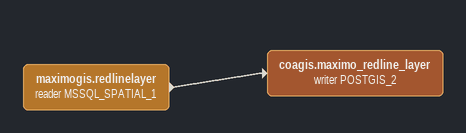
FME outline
maximogis.redlinelayer (reader MSSQL_SPATIAL_1)
    -> coagis.maximo_redline_layer (writer POSTGIS_2)
coagis.maximo_redline_layer (writer POSTGIS_2)
